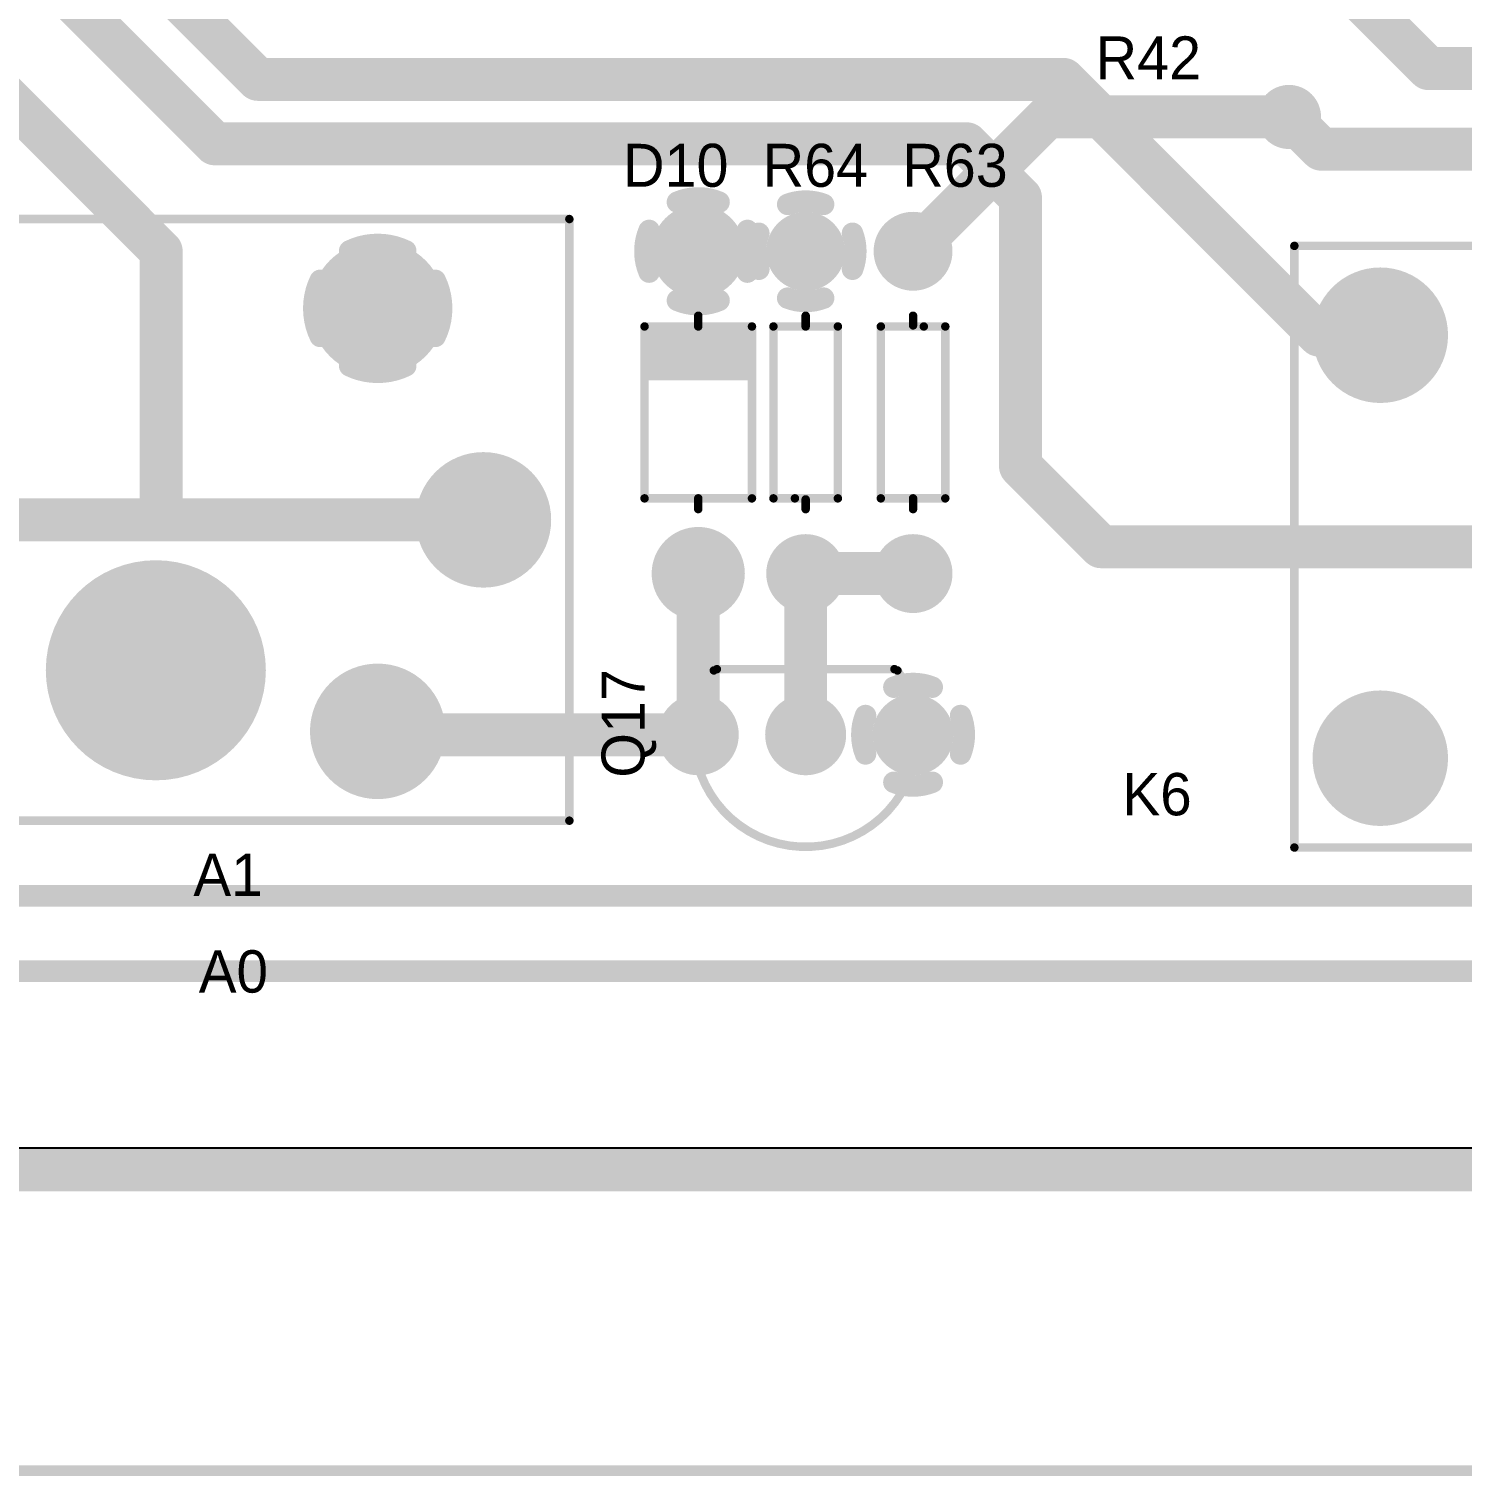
# Model space of a CAD drawing. Header units: millimetres. Extents: x 37 to 228, y -28 to 210.
# Drawn here: x 64.21 to 98.1, y 59.97 to 94.19 of the extents above; entities that cross this region are included whole.
import ezdxf

# ---------------------------------------------------------------- set-up
doc = ezdxf.new("R2010")
doc.units = ezdxf.units.MM
for name, color, linetype in [('BottomLayer', 5, 'Continuous'), ('BottomSolder', 6, 'Continuous'), ('InternalPlane1', 76, 'Continuous'), ('InternalPlane2', 16, 'Continuous'), ('KeepOutLayer', 6, 'Continuous'), ('MultiLayer', 9, 'Continuous'), ('TopLayer', 1, 'Continuous'), ('TopOverlay', 2, 'Continuous'), ('TopSolder', 216, 'Continuous')]:
    doc.layers.add(name, color=color, linetype=linetype)

# ---------------------------------------------------------------- blocks, each defined once
blk = doc.blocks.new('AXIAL_0_3_31')
at = {"layer": 'BottomLayer', "const_width": 0.75}
for points in [[(-4.185, 0, 1), (-3.435, 0, 1)], [(3.435, 0, 1), (4.185, 0, 1)]]:
    blk.add_lwpolyline(points, format="xyb", close=True, dxfattribs=at)
at = {"layer": 'BottomSolder', "const_width": 0.852}
for points in [[(-4.236, 0, 1), (-3.384, 0, 1)], [(3.384, 0, 1), (4.236, 0, 1)]]:
    blk.add_lwpolyline(points, format="xyb", close=True, dxfattribs=at)
at = {"layer": 'InternalPlane1', "const_width": 0.508}
for points in [[(3.385, 1.108, -0.185339), (4.235, 1.108)], [(2.702, -0.425, -0.185339), (2.702, 0.425)], [(4.918, 0.425, -0.185339), (4.918, -0.425)], [(4.235, -1.108, -0.185339), (3.385, -1.108)]]:
    blk.add_lwpolyline(points, format="xyb", dxfattribs=at)
at = {"layer": 'InternalPlane1'}
for points, const_width in [([(3.258, 1.108, 1), (3.512, 1.108, 1)], 0.254), ([(4.108, 1.108, 1), (4.362, 1.108, 1)], 0.254), ([(-4.276, 0, 1), (-3.344, 0, 1)], 0.933), ([(2.575, 0.425, 1), (2.829, 0.425, 1)], 0.254), ([(4.791, 0.425, 1), (5.045, 0.425, 1)], 0.254), ([(2.575, -0.425, 1), (2.829, -0.425, 1)], 0.254), ([(4.791, -0.425, 1), (5.045, -0.425, 1)], 0.254), ([(3.258, -1.108, 1), (3.512, -1.108, 1)], 0.254), ([(4.108, -1.108, 1), (4.362, -1.108, 1)], 0.254)]:
    blk.add_lwpolyline(points, format="xyb", close=True, dxfattribs=dict(at, const_width=const_width))
at = {"layer": 'InternalPlane2', "const_width": 0.933}
for points in [[(-4.276, 0, 1), (-3.344, 0, 1)], [(3.344, 0, 1), (4.276, 0, 1)]]:
    blk.add_lwpolyline(points, format="xyb", close=True, dxfattribs=at)
at = {"layer": 'MultiLayer', "const_width": 0.75}
for points in [[(-4.185, 0, 1), (-3.435, 0, 1)], [(3.435, 0, 1), (4.185, 0, 1)]]:
    blk.add_lwpolyline(points, format="xyb", close=True, dxfattribs=at)
at = {"layer": 'TopLayer', "const_width": 0.75}
for points in [[(-4.185, 0, 1), (-3.435, 0, 1)], [(3.435, 0, 1), (4.185, 0, 1)]]:
    blk.add_lwpolyline(points, format="xyb", close=True, dxfattribs=at)
at = {"layer": 'TopOverlay', "const_width": 0.2}
for points in [[(-2.032, 0.762), (2.032, 0.762)], [(-2.032, 0.762), (-2.032, 0.254)], [(2.032, 0.762), (2.032, -0.762)], [(-2.032, 0.254), (-2.032, -0.762)], [(-2.286, 0), (-2.057, 0)], [(2.032, 0), (2.286, 0)], [(-2.032, -0.762), (2.032, -0.762)]]:
    blk.add_lwpolyline(points, dxfattribs=at)
at = {"layer": 'TopOverlay', "const_width": 0.1}
for points in [[(-2.082, 0.762, 1), (-1.982, 0.762, 1)], [(-2.082, 0.762, 1), (-1.982, 0.762, 1)], [(1.982, 0.762, 1), (2.082, 0.762, 1)], [(1.982, 0.762, 1), (2.082, 0.762, 1)], [(-2.082, 0.254, 1), (-1.982, 0.254, 1)], [(-2.082, 0.254, 1), (-1.982, 0.254, 1)], [(-2.336, 0, 1), (-2.236, 0, 1)], [(-2.107, 0, 1), (-2.007, 0, 1)], [(1.982, 0, 1), (2.082, 0, 1)], [(2.236, 0, 1), (2.336, 0, 1)], [(-2.082, -0.762, 1), (-1.982, -0.762, 1)], [(-2.082, -0.762, 1), (-1.982, -0.762, 1)], [(1.982, -0.762, 1), (2.082, -0.762, 1)], [(1.982, -0.762, 1), (2.082, -0.762, 1)]]:
    blk.add_lwpolyline(points, format="xyb", close=True, dxfattribs=at)
at = {"layer": 'TopSolder', "const_width": 0.852}
for points in [[(-4.236, 0, 1), (-3.384, 0, 1)], [(3.384, 0, 1), (4.236, 0, 1)]]:
    blk.add_lwpolyline(points, format="xyb", close=True, dxfattribs=at)
blk = doc.blocks.new('AXIAL_0_3_32')
at = {"layer": 'BottomLayer', "const_width": 0.75}
for points in [[(-4.185, 0, 1), (-3.435, 0, 1)], [(3.435, 0, 1), (4.185, 0, 1)]]:
    blk.add_lwpolyline(points, format="xyb", close=True, dxfattribs=at)
at = {"layer": 'BottomSolder', "const_width": 0.852}
for points in [[(-4.236, 0, 1), (-3.384, 0, 1)], [(3.384, 0, 1), (4.236, 0, 1)]]:
    blk.add_lwpolyline(points, format="xyb", close=True, dxfattribs=at)
at = {"layer": 'InternalPlane1', "const_width": 0.933}
for points in [[(-4.276, 0, 1), (-3.344, 0, 1)], [(3.344, 0, 1), (4.276, 0, 1)]]:
    blk.add_lwpolyline(points, format="xyb", close=True, dxfattribs=at)
at = {"layer": 'InternalPlane2', "const_width": 0.933}
for points in [[(-4.276, 0, 1), (-3.344, 0, 1)], [(3.344, 0, 1), (4.276, 0, 1)]]:
    blk.add_lwpolyline(points, format="xyb", close=True, dxfattribs=at)
at = {"layer": 'MultiLayer', "const_width": 0.75}
for points in [[(-4.185, 0, 1), (-3.435, 0, 1)], [(3.435, 0, 1), (4.185, 0, 1)]]:
    blk.add_lwpolyline(points, format="xyb", close=True, dxfattribs=at)
at = {"layer": 'TopLayer', "const_width": 0.75}
for points in [[(-4.185, 0, 1), (-3.435, 0, 1)], [(3.435, 0, 1), (4.185, 0, 1)]]:
    blk.add_lwpolyline(points, format="xyb", close=True, dxfattribs=at)
at = {"layer": 'TopOverlay', "const_width": 0.2}
for points in [[(2.032, 0.762), (-2.032, 0.762)], [(-2.032, 0.254), (-2.032, 0.762)], [(2.032, -0.762), (2.032, 0.762)], [(-2.032, -0.762), (-2.032, 0.254)], [(-2.057, 0), (-2.286, 0)], [(2.286, 0), (2.032, 0)], [(2.032, -0.762), (-2.032, -0.762)]]:
    blk.add_lwpolyline(points, dxfattribs=at)
at = {"layer": 'TopOverlay', "const_width": 0.1}
for points in [[(-2.082, 0.762, 1), (-1.982, 0.762, 1)], [(-2.082, 0.762, 1), (-1.982, 0.762, 1)], [(1.982, 0.762, 1), (2.082, 0.762, 1)], [(1.982, 0.762, 1), (2.082, 0.762, 1)], [(-2.082, 0.254, 1), (-1.982, 0.254, 1)], [(-2.082, 0.254, 1), (-1.982, 0.254, 1)], [(-2.336, 0, 1), (-2.236, 0, 1)], [(-2.107, 0, 1), (-2.007, 0, 1)], [(1.982, 0, 1), (2.082, 0, 1)], [(2.236, 0, 1), (2.336, 0, 1)], [(-2.082, -0.762, 1), (-1.982, -0.762, 1)], [(-2.082, -0.762, 1), (-1.982, -0.762, 1)], [(1.982, -0.762, 1), (2.082, -0.762, 1)], [(1.982, -0.762, 1), (2.082, -0.762, 1)]]:
    blk.add_lwpolyline(points, format="xyb", close=True, dxfattribs=at)
at = {"layer": 'TopSolder', "const_width": 0.852}
for points in [[(-4.236, 0, 1), (-3.384, 0, 1)], [(3.384, 0, 1), (4.236, 0, 1)]]:
    blk.add_lwpolyline(points, format="xyb", close=True, dxfattribs=at)
blk = doc.blocks.new('TO_92_M_62')
at = {"layer": 'BottomLayer', "const_width": 0.762}
for points in [[(-2.921, 0, 1), (-2.159, 0, 1)], [(-0.381, 0, 1), (0.381, 0, 1)], [(2.159, 0, 1), (2.921, 0, 1)]]:
    blk.add_lwpolyline(points, format="xyb", close=True, dxfattribs=at)
at = {"layer": 'BottomSolder', "const_width": 0.864}
for points in [[(-2.972, 0, 1), (-2.108, 0, 1)], [(-0.432, 0, 1), (0.432, 0, 1)], [(2.108, 0, 1), (2.972, 0, 1)]]:
    blk.add_lwpolyline(points, format="xyb", close=True, dxfattribs=at)
at = {"layer": 'InternalPlane1', "const_width": 0.508}
for points in [[(-2.994, 1.124, -0.19438), (-2.086, 1.124)], [(-3.664, -0.454, -0.19438), (-3.664, 0.454)], [(-1.416, 0.454, -0.19438), (-1.416, -0.454)], [(-2.086, -1.124, -0.19438), (-2.994, -1.124)]]:
    blk.add_lwpolyline(points, format="xyb", dxfattribs=at)
at = {"layer": 'InternalPlane1'}
for points, const_width in [([(-3.121, 1.124, 1), (-2.867, 1.124, 1)], 0.254), ([(-2.213, 1.124, 1), (-1.959, 1.124, 1)], 0.254), ([(-3.791, 0.454, 1), (-3.537, 0.454, 1)], 0.254), ([(-1.543, 0.454, 1), (-1.289, 0.454, 1)], 0.254), ([(-0.479, 0, 1), (0.479, 0, 1)], 0.958), ([(2.061, 0, 1), (3.019, 0, 1)], 0.958), ([(-3.791, -0.454, 1), (-3.537, -0.454, 1)], 0.254), ([(-1.543, -0.454, 1), (-1.289, -0.454, 1)], 0.254), ([(-3.121, -1.124, 1), (-2.867, -1.124, 1)], 0.254), ([(-2.213, -1.124, 1), (-1.959, -1.124, 1)], 0.254)]:
    blk.add_lwpolyline(points, format="xyb", close=True, dxfattribs=dict(at, const_width=const_width))
at = {"layer": 'InternalPlane2', "const_width": 0.958}
for points in [[(-3.019, 0, 1), (-2.061, 0, 1)], [(-0.479, 0, 1), (0.479, 0, 1)], [(2.061, 0, 1), (3.019, 0, 1)]]:
    blk.add_lwpolyline(points, format="xyb", close=True, dxfattribs=at)
at = {"layer": 'MultiLayer', "const_width": 0.762}
for points in [[(-2.921, 0, 1), (-2.159, 0, 1)], [(-0.381, 0, 1), (0.381, 0, 1)], [(2.159, 0, 1), (2.921, 0, 1)]]:
    blk.add_lwpolyline(points, format="xyb", close=True, dxfattribs=at)
at = {"layer": 'TopLayer', "const_width": 0.762}
for points in [[(-2.921, 0, 1), (-2.159, 0, 1)], [(-0.381, 0, 1), (0.381, 0, 1)], [(2.159, 0, 1), (2.921, 0, 1)]]:
    blk.add_lwpolyline(points, format="xyb", close=True, dxfattribs=at)
at = {"layer": 'TopOverlay', "const_width": 0.2}
blk.add_lwpolyline([(-2.171, -1.52, -1.920982), (2.171, -1.52)], format="xyb", dxfattribs=at)
at = {"layer": 'TopOverlay', "const_width": 0.1}
for points in [[(-2.221, -1.52, 1), (-2.121, -1.52, 1)], [(-2.15, -1.55, 1), (-2.05, -1.55, 1)], [(2.05, -1.55, 1), (2.15, -1.55, 1)], [(2.121, -1.52, 1), (2.221, -1.52, 1)]]:
    blk.add_lwpolyline(points, format="xyb", close=True, dxfattribs=at)
at = {"layer": 'TopOverlay', "const_width": 0.2}
blk.add_lwpolyline([(2.1, -1.55), (-2.1, -1.55)], dxfattribs=at)
at = {"layer": 'TopSolder', "const_width": 0.864}
for points in [[(-2.972, 0, 1), (-2.108, 0, 1)], [(-0.432, 0, 1), (0.432, 0, 1)], [(2.108, 0, 1), (2.972, 0, 1)]]:
    blk.add_lwpolyline(points, format="xyb", close=True, dxfattribs=at)
blk = doc.blocks.new('RELAY_JJM_74')
at = {"layer": 'BottomLayer', "const_width": 1.5}
for points in [[(1.75, 5, 1), (3.25, 5, 1)], [(11.95, 5, 1), (13.45, 5, 1)], [(-0.75, 0, 1), (0.75, 0, 1)], [(1.75, -5, 1), (3.25, -5, 1)], [(11.95, -5, 1), (13.45, -5, 1)]]:
    blk.add_lwpolyline(points, format="xyb", close=True, dxfattribs=at)
at = {"layer": 'BottomSolder', "const_width": 1.602}
for points in [[(1.699, 5, 1), (3.301, 5, 1)], [(11.899, 5, 1), (13.501, 5, 1)], [(-0.801, 0, 1), (0.801, 0, 1)], [(1.699, -5, 1), (3.301, -5, 1)], [(11.899, -5, 1), (13.501, -5, 1)]]:
    blk.add_lwpolyline(points, format="xyb", close=True, dxfattribs=at)
at = {"layer": 'InternalPlane1', "const_width": 1.258}
for points in [[(1.871, 5, 1), (3.129, 5, 1)], [(12.071, 5, 1), (13.329, 5, 1)], [(-0.629, 0, 1), (0.629, 0, 1)], [(1.871, -5, 1), (3.129, -5, 1)], [(12.071, -5, 1), (13.329, -5, 1)]]:
    blk.add_lwpolyline(points, format="xyb", close=True, dxfattribs=at)
at = {"layer": 'InternalPlane2'}
for points, const_width in [([(1.871, 5, 1), (3.129, 5, 1)], 1.258), ([(12.071, 5, 1), (13.329, 5, 1)], 1.258), ([(-0.629, 0, 1), (0.629, 0, 1)], 1.258), ([(1.71, -3.641, 1), (1.964, -3.641, 1)], 0.254), ([(3.036, -3.641, 1), (3.29, -3.641, 1)], 0.254), ([(12.071, -5, 1), (13.329, -5, 1)], 1.258), ([(1.014, -4.337, 1), (1.268, -4.337, 1)], 0.254), ([(3.732, -4.337, 1), (3.986, -4.337, 1)], 0.254), ([(1.014, -5.663, 1), (1.268, -5.663, 1)], 0.254), ([(3.732, -5.663, 1), (3.986, -5.663, 1)], 0.254), ([(1.71, -6.359, 1), (1.964, -6.359, 1)], 0.254), ([(3.036, -6.359, 1), (3.29, -6.359, 1)], 0.254)]:
    blk.add_lwpolyline(points, format="xyb", close=True, dxfattribs=dict(at, const_width=const_width))
at = {"layer": 'InternalPlane2', "const_width": 0.508}
for points in [[(1.837, -3.641, -0.230868), (3.163, -3.641)], [(1.141, -5.663, -0.230868), (1.141, -4.337)], [(3.859, -4.337, -0.230868), (3.859, -5.663)], [(3.163, -6.359, -0.230868), (1.837, -6.359)]]:
    blk.add_lwpolyline(points, format="xyb", dxfattribs=at)
at = {"layer": 'MultiLayer', "const_width": 1.5}
for points in [[(1.75, 5, 1), (3.25, 5, 1)], [(11.95, 5, 1), (13.45, 5, 1)], [(-0.75, 0, 1), (0.75, 0, 1)], [(1.75, -5, 1), (3.25, -5, 1)], [(11.95, -5, 1), (13.45, -5, 1)]]:
    blk.add_lwpolyline(points, format="xyb", close=True, dxfattribs=at)
at = {"layer": 'TopLayer', "const_width": 1.5}
for points in [[(1.75, 5, 1), (3.25, 5, 1)], [(11.95, 5, 1), (13.45, 5, 1)], [(-0.75, 0, 1), (0.75, 0, 1)], [(1.75, -5, 1), (3.25, -5, 1)], [(11.95, -5, 1), (13.45, -5, 1)]]:
    blk.add_lwpolyline(points, format="xyb", close=True, dxfattribs=at)
at = {"layer": 'TopOverlay', "const_width": 0.2}
for points in [[(-2.032, 7.112), (-2.032, -7.112)], [(14.732, 7.112), (-2.032, 7.112)], [(14.732, 7.112), (14.732, -7.112)], [(14.732, -7.112), (-2.032, -7.112)]]:
    blk.add_lwpolyline(points, dxfattribs=at)
at = {"layer": 'TopOverlay', "const_width": 0.1}
for points in [[(-2.082, 7.112, 1), (-1.982, 7.112, 1)], [(-2.082, 7.112, 1), (-1.982, 7.112, 1)], [(14.682, 7.112, 1), (14.782, 7.112, 1)], [(14.682, 7.112, 1), (14.782, 7.112, 1)], [(-2.082, -7.112, 1), (-1.982, -7.112, 1)], [(-2.082, -7.112, 1), (-1.982, -7.112, 1)], [(14.682, -7.112, 1), (14.782, -7.112, 1)], [(14.682, -7.112, 1), (14.782, -7.112, 1)]]:
    blk.add_lwpolyline(points, format="xyb", close=True, dxfattribs=at)
at = {"layer": 'TopSolder', "const_width": 1.602}
for points in [[(1.699, 5, 1), (3.301, 5, 1)], [(11.899, 5, 1), (13.501, 5, 1)], [(-0.801, 0, 1), (0.801, 0, 1)], [(1.699, -5, 1), (3.301, -5, 1)], [(11.899, -5, 1), (13.501, -5, 1)]]:
    blk.add_lwpolyline(points, format="xyb", close=True, dxfattribs=at)
blk = doc.blocks.new('DIODE_0_3_77')
at = {"layer": 'BottomLayer', "const_width": 1}
for points in [[(-4.31, 0, 1), (-3.31, 0, 1)], [(3.31, 0, 1), (4.31, 0, 1)]]:
    blk.add_lwpolyline(points, format="xyb", close=True, dxfattribs=at)
at = {"layer": 'BottomSolder', "const_width": 1.102}
for points in [[(-4.361, 0, 1), (-3.259, 0, 1)], [(3.259, 0, 1), (4.361, 0, 1)]]:
    blk.add_lwpolyline(points, format="xyb", close=True, dxfattribs=at)
at = {"layer": 'InternalPlane1', "const_width": 1.008}
for points in [[(-4.314, 0, 1), (-3.306, 0, 1)], [(3.306, 0, 1), (4.314, 0, 1)]]:
    blk.add_lwpolyline(points, format="xyb", close=True, dxfattribs=at)
at = {"layer": 'InternalPlane2', "const_width": 0.508}
for points in [[(-4.303, 1.162, -0.203452), (-3.317, 1.162)], [(-4.972, -0.493, -0.203452), (-4.972, 0.493)], [(-2.648, 0.493, -0.203452), (-2.648, -0.493)], [(-3.317, -1.162, -0.203452), (-4.303, -1.162)]]:
    blk.add_lwpolyline(points, format="xyb", dxfattribs=at)
at = {"layer": 'InternalPlane2'}
for points, const_width in [([(-4.43, 1.162, 1), (-4.176, 1.162, 1)], 0.254), ([(-3.444, 1.162, 1), (-3.19, 1.162, 1)], 0.254), ([(-5.099, 0.493, 1), (-4.845, 0.493, 1)], 0.254), ([(-2.775, 0.493, 1), (-2.521, 0.493, 1)], 0.254), ([(3.306, 0, 1), (4.314, 0, 1)], 1.008), ([(-5.099, -0.493, 1), (-4.845, -0.493, 1)], 0.254), ([(-2.775, -0.493, 1), (-2.521, -0.493, 1)], 0.254), ([(-4.43, -1.162, 1), (-4.176, -1.162, 1)], 0.254), ([(-3.444, -1.162, 1), (-3.19, -1.162, 1)], 0.254)]:
    blk.add_lwpolyline(points, format="xyb", close=True, dxfattribs=dict(at, const_width=const_width))
at = {"layer": 'MultiLayer', "const_width": 1}
for points in [[(-4.31, 0, 1), (-3.31, 0, 1)], [(3.31, 0, 1), (4.31, 0, 1)]]:
    blk.add_lwpolyline(points, format="xyb", close=True, dxfattribs=at)
at = {"layer": 'TopLayer', "const_width": 1}
for points in [[(-4.31, 0, 1), (-3.31, 0, 1)], [(3.31, 0, 1), (4.31, 0, 1)]]:
    blk.add_lwpolyline(points, format="xyb", close=True, dxfattribs=at)
at = {"layer": 'TopOverlay', "const_width": 0.2}
for points in [[(-2.032, -1.27), (-2.032, 1.27)], [(2.032, 1.27), (-2.032, 1.27)], [(2.032, -1.27), (2.032, 1.27)], [(-2.032, 0), (-2.286, 0)], [(2.286, 0), (2.032, 0)], [(2.032, -1.27), (-2.032, -1.27)]]:
    blk.add_lwpolyline(points, dxfattribs=at)
at = {"layer": 'TopOverlay', "const_width": 0.1}
for points in [[(-2.082, 1.27, 1), (-1.982, 1.27, 1)], [(-2.082, 1.27, 1), (-1.982, 1.27, 1)], [(1.982, 1.27, 1), (2.082, 1.27, 1)], [(1.982, 1.27, 1), (2.082, 1.27, 1)], [(-2.336, 0, 1), (-2.236, 0, 1)], [(-2.082, 0, 1), (-1.982, 0, 1)], [(1.982, 0, 1), (2.082, 0, 1)], [(2.236, 0, 1), (2.336, 0, 1)], [(-2.082, -1.27, 1), (-1.982, -1.27, 1)], [(-2.082, -1.27, 1), (-1.982, -1.27, 1)], [(1.982, -1.27, 1), (2.082, -1.27, 1)], [(1.982, -1.27, 1), (2.082, -1.27, 1)]]:
    blk.add_lwpolyline(points, format="xyb", close=True, dxfattribs=at)
at = {"layer": 'TopOverlay'}
blk.add_solid([(-2.032, -1.27), (-0.762, -1.27), (-2.032, 1.27), (-0.762, 1.27)], dxfattribs=at)
at = {"layer": 'TopSolder', "const_width": 1.102}
for points in [[(-4.361, 0, 1), (-3.259, 0, 1)], [(3.259, 0, 1), (4.361, 0, 1)]]:
    blk.add_lwpolyline(points, format="xyb", close=True, dxfattribs=at)
blk = doc.blocks.new('RELAY_JJM_138')
at = {"layer": 'BottomLayer', "const_width": 1.5}
for points in [[(1.75, 5, 1), (3.25, 5, 1)], [(11.95, 5, 1), (13.45, 5, 1)], [(-0.75, 0, 1), (0.75, 0, 1)], [(1.75, -5, 1), (3.25, -5, 1)], [(11.95, -5, 1), (13.45, -5, 1)]]:
    blk.add_lwpolyline(points, format="xyb", close=True, dxfattribs=at)
at = {"layer": 'BottomSolder', "const_width": 1.602}
for points in [[(1.699, 5, 1), (3.301, 5, 1)], [(11.899, 5, 1), (13.501, 5, 1)], [(-0.801, 0, 1), (0.801, 0, 1)], [(1.699, -5, 1), (3.301, -5, 1)], [(11.899, -5, 1), (13.501, -5, 1)]]:
    blk.add_lwpolyline(points, format="xyb", close=True, dxfattribs=at)
at = {"layer": 'InternalPlane1', "const_width": 1.258}
for points in [[(1.871, 5, 1), (3.129, 5, 1)], [(12.071, 5, 1), (13.329, 5, 1)], [(-0.629, 0, 1), (0.629, 0, 1)], [(1.871, -5, 1), (3.129, -5, 1)], [(12.071, -5, 1), (13.329, -5, 1)]]:
    blk.add_lwpolyline(points, format="xyb", close=True, dxfattribs=at)
at = {"layer": 'InternalPlane2'}
for points, const_width in [([(1.871, 5, 1), (3.129, 5, 1)], 1.258), ([(12.071, 5, 1), (13.329, 5, 1)], 1.258), ([(-0.629, 0, 1), (0.629, 0, 1)], 1.258), ([(1.71, -3.641, 1), (1.964, -3.641, 1)], 0.254), ([(3.036, -3.641, 1), (3.29, -3.641, 1)], 0.254), ([(12.071, -5, 1), (13.329, -5, 1)], 1.258), ([(1.014, -4.337, 1), (1.268, -4.337, 1)], 0.254), ([(3.732, -4.337, 1), (3.986, -4.337, 1)], 0.254), ([(1.014, -5.663, 1), (1.268, -5.663, 1)], 0.254), ([(3.732, -5.663, 1), (3.986, -5.663, 1)], 0.254), ([(1.71, -6.359, 1), (1.964, -6.359, 1)], 0.254), ([(3.036, -6.359, 1), (3.29, -6.359, 1)], 0.254)]:
    blk.add_lwpolyline(points, format="xyb", close=True, dxfattribs=dict(at, const_width=const_width))
at = {"layer": 'InternalPlane2', "const_width": 0.508}
for points in [[(1.837, -3.641, -0.230868), (3.163, -3.641)], [(1.141, -5.663, -0.230868), (1.141, -4.337)], [(3.859, -4.337, -0.230868), (3.859, -5.663)], [(3.163, -6.359, -0.230868), (1.837, -6.359)]]:
    blk.add_lwpolyline(points, format="xyb", dxfattribs=at)
at = {"layer": 'MultiLayer', "const_width": 1.5}
for points in [[(1.75, 5, 1), (3.25, 5, 1)], [(11.95, 5, 1), (13.45, 5, 1)], [(-0.75, 0, 1), (0.75, 0, 1)], [(1.75, -5, 1), (3.25, -5, 1)], [(11.95, -5, 1), (13.45, -5, 1)]]:
    blk.add_lwpolyline(points, format="xyb", close=True, dxfattribs=at)
at = {"layer": 'TopLayer', "const_width": 1.5}
for points in [[(1.75, 5, 1), (3.25, 5, 1)], [(11.95, 5, 1), (13.45, 5, 1)], [(-0.75, 0, 1), (0.75, 0, 1)], [(1.75, -5, 1), (3.25, -5, 1)], [(11.95, -5, 1), (13.45, -5, 1)]]:
    blk.add_lwpolyline(points, format="xyb", close=True, dxfattribs=at)
at = {"layer": 'TopOverlay', "const_width": 0.2}
for points in [[(14.732, 7.112), (-2.032, 7.112)], [(-2.032, 7.112), (-2.032, -7.112)], [(14.732, 7.112), (14.732, -7.112)], [(14.732, -7.112), (-2.032, -7.112)]]:
    blk.add_lwpolyline(points, dxfattribs=at)
at = {"layer": 'TopOverlay', "const_width": 0.1}
for points in [[(-2.082, 7.112, 1), (-1.982, 7.112, 1)], [(-2.082, 7.112, 1), (-1.982, 7.112, 1)], [(14.682, 7.112, 1), (14.782, 7.112, 1)], [(14.682, 7.112, 1), (14.782, 7.112, 1)], [(-2.082, -7.112, 1), (-1.982, -7.112, 1)], [(-2.082, -7.112, 1), (-1.982, -7.112, 1)], [(14.682, -7.112, 1), (14.782, -7.112, 1)], [(14.682, -7.112, 1), (14.782, -7.112, 1)]]:
    blk.add_lwpolyline(points, format="xyb", close=True, dxfattribs=at)
at = {"layer": 'TopSolder', "const_width": 1.602}
for points in [[(1.699, 5, 1), (3.301, 5, 1)], [(11.899, 5, 1), (13.501, 5, 1)], [(-0.801, 0, 1), (0.801, 0, 1)], [(1.699, -5, 1), (3.301, -5, 1)], [(11.899, -5, 1), (13.501, -5, 1)]]:
    blk.add_lwpolyline(points, format="xyb", close=True, dxfattribs=at)

msp = doc.modelspace()

# ---------------------------------------------------------------- linework, layer by layer
at = {"layer": 'BottomLayer', "const_width": 1.016}
for points in [[(59.91, 100.17), (68.61, 91.47)], [(62.26, 100.36), (69.626, 92.994)], [(57.923, 98.347), (67.34, 88.93)], [(95.28, 95.28), (97.312, 93.248)], [(97.312, 93.248), (154.208, 93.248)], [(69.626, 92.994), (88.676, 92.994)], [(88.676, 92.994), (94.725, 86.945)], [(94.01, 92.105), (94.772, 91.343)], [(68.61, 91.47), (86.39, 91.47)], [(86.39, 91.47), (87.66, 90.2)], [(94.772, 91.343), (155.478, 91.343)], [(87.66, 83.85), (87.66, 90.2)], [(67.34, 82.58), (67.34, 88.93)], [(94.725, 86.945), (96.169, 86.945)], [(87.66, 83.85), (89.565, 81.945)], [(60.99, 82.58), (67.34, 82.58)], [(67.34, 82.58), (74.96, 82.58)], [(89.565, 81.945), (108.869, 81.945)], [(80.04, 77.5), (80.04, 81.31)], [(82.58, 81.31), (85.12, 81.31)], [(82.58, 77.5), (82.58, 81.31)], [(72.46, 77.58), (72.54, 77.5)], [(72.54, 77.5), (80.04, 77.5)]]:
    msp.add_lwpolyline(points, dxfattribs=at)
at = {"layer": 'BottomLayer'}
for points, const_width in [([(97.058, 93.248, 1), (97.566, 93.248, 1)], 0.508), ([(97.058, 93.248, 1), (97.566, 93.248, 1)], 0.508), ([(69.372, 92.994, 1), (69.88, 92.994, 1)], 0.508), ([(69.372, 92.994, 1), (69.88, 92.994, 1)], 0.508), ([(88.422, 92.994, 1), (88.93, 92.994, 1)], 0.508), ([(88.422, 92.994, 1), (88.93, 92.994, 1)], 0.508), ([(93.756, 92.105, 1), (94.264, 92.105, 1)], 0.508), ([(93.81, 92.105, 1), (94.21, 92.105, 1)], 0.4), ([(68.356, 91.47, 1), (68.864, 91.47, 1)], 0.508), ([(68.356, 91.47, 1), (68.864, 91.47, 1)], 0.508), ([(86.136, 91.47, 1), (86.644, 91.47, 1)], 0.508), ([(86.136, 91.47, 1), (86.644, 91.47, 1)], 0.508), ([(94.518, 91.343, 1), (95.026, 91.343, 1)], 0.508), ([(94.518, 91.343, 1), (95.026, 91.343, 1)], 0.508), ([(87.406, 90.2, 1), (87.914, 90.2, 1)], 0.508), ([(87.406, 90.2, 1), (87.914, 90.2, 1)], 0.508), ([(67.086, 88.93, 1), (67.594, 88.93, 1)], 0.508), ([(67.086, 88.93, 1), (67.594, 88.93, 1)], 0.508), ([(94.471, 86.945, 1), (94.979, 86.945, 1)], 0.508), ([(94.471, 86.945, 1), (94.979, 86.945, 1)], 0.508), ([(95.915, 86.945, 1), (96.423, 86.945, 1)], 0.508), ([(87.406, 83.85, 1), (87.914, 83.85, 1)], 0.508), ([(87.406, 83.85, 1), (87.914, 83.85, 1)], 0.508), ([(67.086, 82.58, 1), (67.594, 82.58, 1)], 0.508), ([(67.086, 82.58, 1), (67.594, 82.58, 1)], 0.508), ([(67.086, 82.58, 1), (67.594, 82.58, 1)], 0.508), ([(74.706, 82.58, 1), (75.214, 82.58, 1)], 0.508), ([(89.311, 81.945, 1), (89.819, 81.945, 1)], 0.508), ([(89.311, 81.945, 1), (89.819, 81.945, 1)], 0.508), ([(79.786, 81.31, 1), (80.294, 81.31, 1)], 0.508), ([(82.326, 81.31, 1), (82.834, 81.31, 1)], 0.508), ([(82.326, 81.31, 1), (82.834, 81.31, 1)], 0.508), ([(84.866, 81.31, 1), (85.374, 81.31, 1)], 0.508), ([(65.963, 79.024, 1), (68.463, 79.024, 1)], 2.5), ([(72.206, 77.58, 1), (72.714, 77.58, 1)], 0.508), ([(72.286, 77.5, 1), (72.794, 77.5, 1)], 0.508), ([(72.286, 77.5, 1), (72.794, 77.5, 1)], 0.508), ([(79.786, 77.5, 1), (80.294, 77.5, 1)], 0.508), ([(79.786, 77.5, 1), (80.294, 77.5, 1)], 0.508), ([(82.326, 77.5, 1), (82.834, 77.5, 1)], 0.508)]:
    msp.add_lwpolyline(points, format="xyb", close=True, dxfattribs=dict(at, const_width=const_width))
at = {"layer": 'BottomSolder', "const_width": 2.602}
msp.add_lwpolyline([(65.912, 79.024, 1), (68.514, 79.024, 1)], format="xyb", close=True, dxfattribs=at)
at = {"layer": 'InternalPlane1'}
msp.add_line((226.977, 67.723), (47.403, 67.723), dxfattribs=at)
for points, const_width in [([(93.631, 92.105, 1), (94.389, 92.105, 1)], 0.758), ([(66.209, 79.024, 1), (68.217, 79.024, 1)], 2.008)]:
    msp.add_lwpolyline(points, format="xyb", close=True, dxfattribs=dict(at, const_width=const_width))
at = {"layer": 'InternalPlane1', "const_width": 1.016}
msp.add_lwpolyline([(47.02, 67.213), (227.36, 67.213)], dxfattribs=at)
at = {"layer": 'InternalPlane2'}
msp.add_line((163.223, 67.723), (47.403, 67.723), dxfattribs=at)
for points, const_width in [([(93.631, 92.105, 1), (94.389, 92.105, 1)], 0.758), ([(66.209, 79.024, 1), (68.217, 79.024, 1)], 2.008)]:
    msp.add_lwpolyline(points, format="xyb", close=True, dxfattribs=dict(at, const_width=const_width))
at = {"layer": 'InternalPlane2', "const_width": 1.016}
msp.add_lwpolyline([(47.02, 67.213), (227.36, 67.213)], dxfattribs=at)
at = {"layer": 'KeepOutLayer', "const_width": 0.254}
msp.add_lwpolyline([(47.02, 67.34), (193.07, 67.34)], dxfattribs=at)
at = {"layer": 'MultiLayer'}
for points, const_width in [([(93.81, 92.105, 1), (94.21, 92.105, 1)], 0.4), ([(65.963, 79.024, 1), (68.463, 79.024, 1)], 2.5)]:
    msp.add_lwpolyline(points, format="xyb", close=True, dxfattribs=dict(at, const_width=const_width))
at = {"layer": 'TopLayer'}
for points, const_width in [([(85.12, 88.93), (88.295, 92.105)], 1.016), ([(88.295, 92.105), (94.01, 92.105)], 1.016), ([(61.371, 73.69), (161.955, 73.69)], 0.508), ([(60.863, 71.912), (160.304, 71.912)], 0.508), ([(47.02, 60.101), (132.315, 60.101)], 0.254)]:
    msp.add_lwpolyline(points, dxfattribs=dict(at, const_width=const_width))
for points, const_width in [([(88.041, 92.105, 1), (88.549, 92.105, 1)], 0.508), ([(88.041, 92.105, 1), (88.549, 92.105, 1)], 0.508), ([(93.756, 92.105, 1), (94.264, 92.105, 1)], 0.508), ([(93.81, 92.105, 1), (94.21, 92.105, 1)], 0.4), ([(84.866, 88.93, 1), (85.374, 88.93, 1)], 0.508), ([(65.963, 79.024, 1), (68.463, 79.024, 1)], 2.5)]:
    msp.add_lwpolyline(points, format="xyb", close=True, dxfattribs=dict(at, const_width=const_width))
at = {"layer": 'TopSolder', "const_width": 2.602}
msp.add_lwpolyline([(65.912, 79.024, 1), (68.514, 79.024, 1)], format="xyb", close=True, dxfattribs=at)

# ---------------------------------------------------------------- block references
for name, p, rotation in [('DIODE_0_3_77', (80.04, 85.12), 270), ('AXIAL_0_3_31', (82.58, 85.12), 90), ('RELAY_JJM_74', (74.96, 82.58), 180), ('AXIAL_0_3_32', (85.12, 85.12), 270), ('RELAY_JJM_138', (108.869, 81.945), 180), ('TO_92_M_62', (82.58, 77.5), 180)]:
    msp.add_blockref(name, p, dxfattribs=dict(rotation=rotation))

# ---------------------------------------------------------------- texts
at = {"layer": 'TopOverlay'}
for s, height, p in [('R42', 1.016, (89.438, 92.994)), ('D10', 1.016, (78.262, 90.454)), ('R64', 1.016, (81.564, 90.454)), ('R63', 1.016, (84.866, 90.454)), ('K6', 1, (90.073, 75.595))]:
    msp.add_text(s, height=height, dxfattribs=at).set_placement(p)
for s, height, rotation, p in [('Q17', 1.016, 90, (78.77, 76.484)), ('A1', 1, 360, (68.102, 73.69)), ('A0', 1, 360, (68.229, 71.404))]:
    msp.add_text(s, height=height, rotation=rotation, dxfattribs=at).set_placement(p)

doc.saveas('drawing.dxf')
